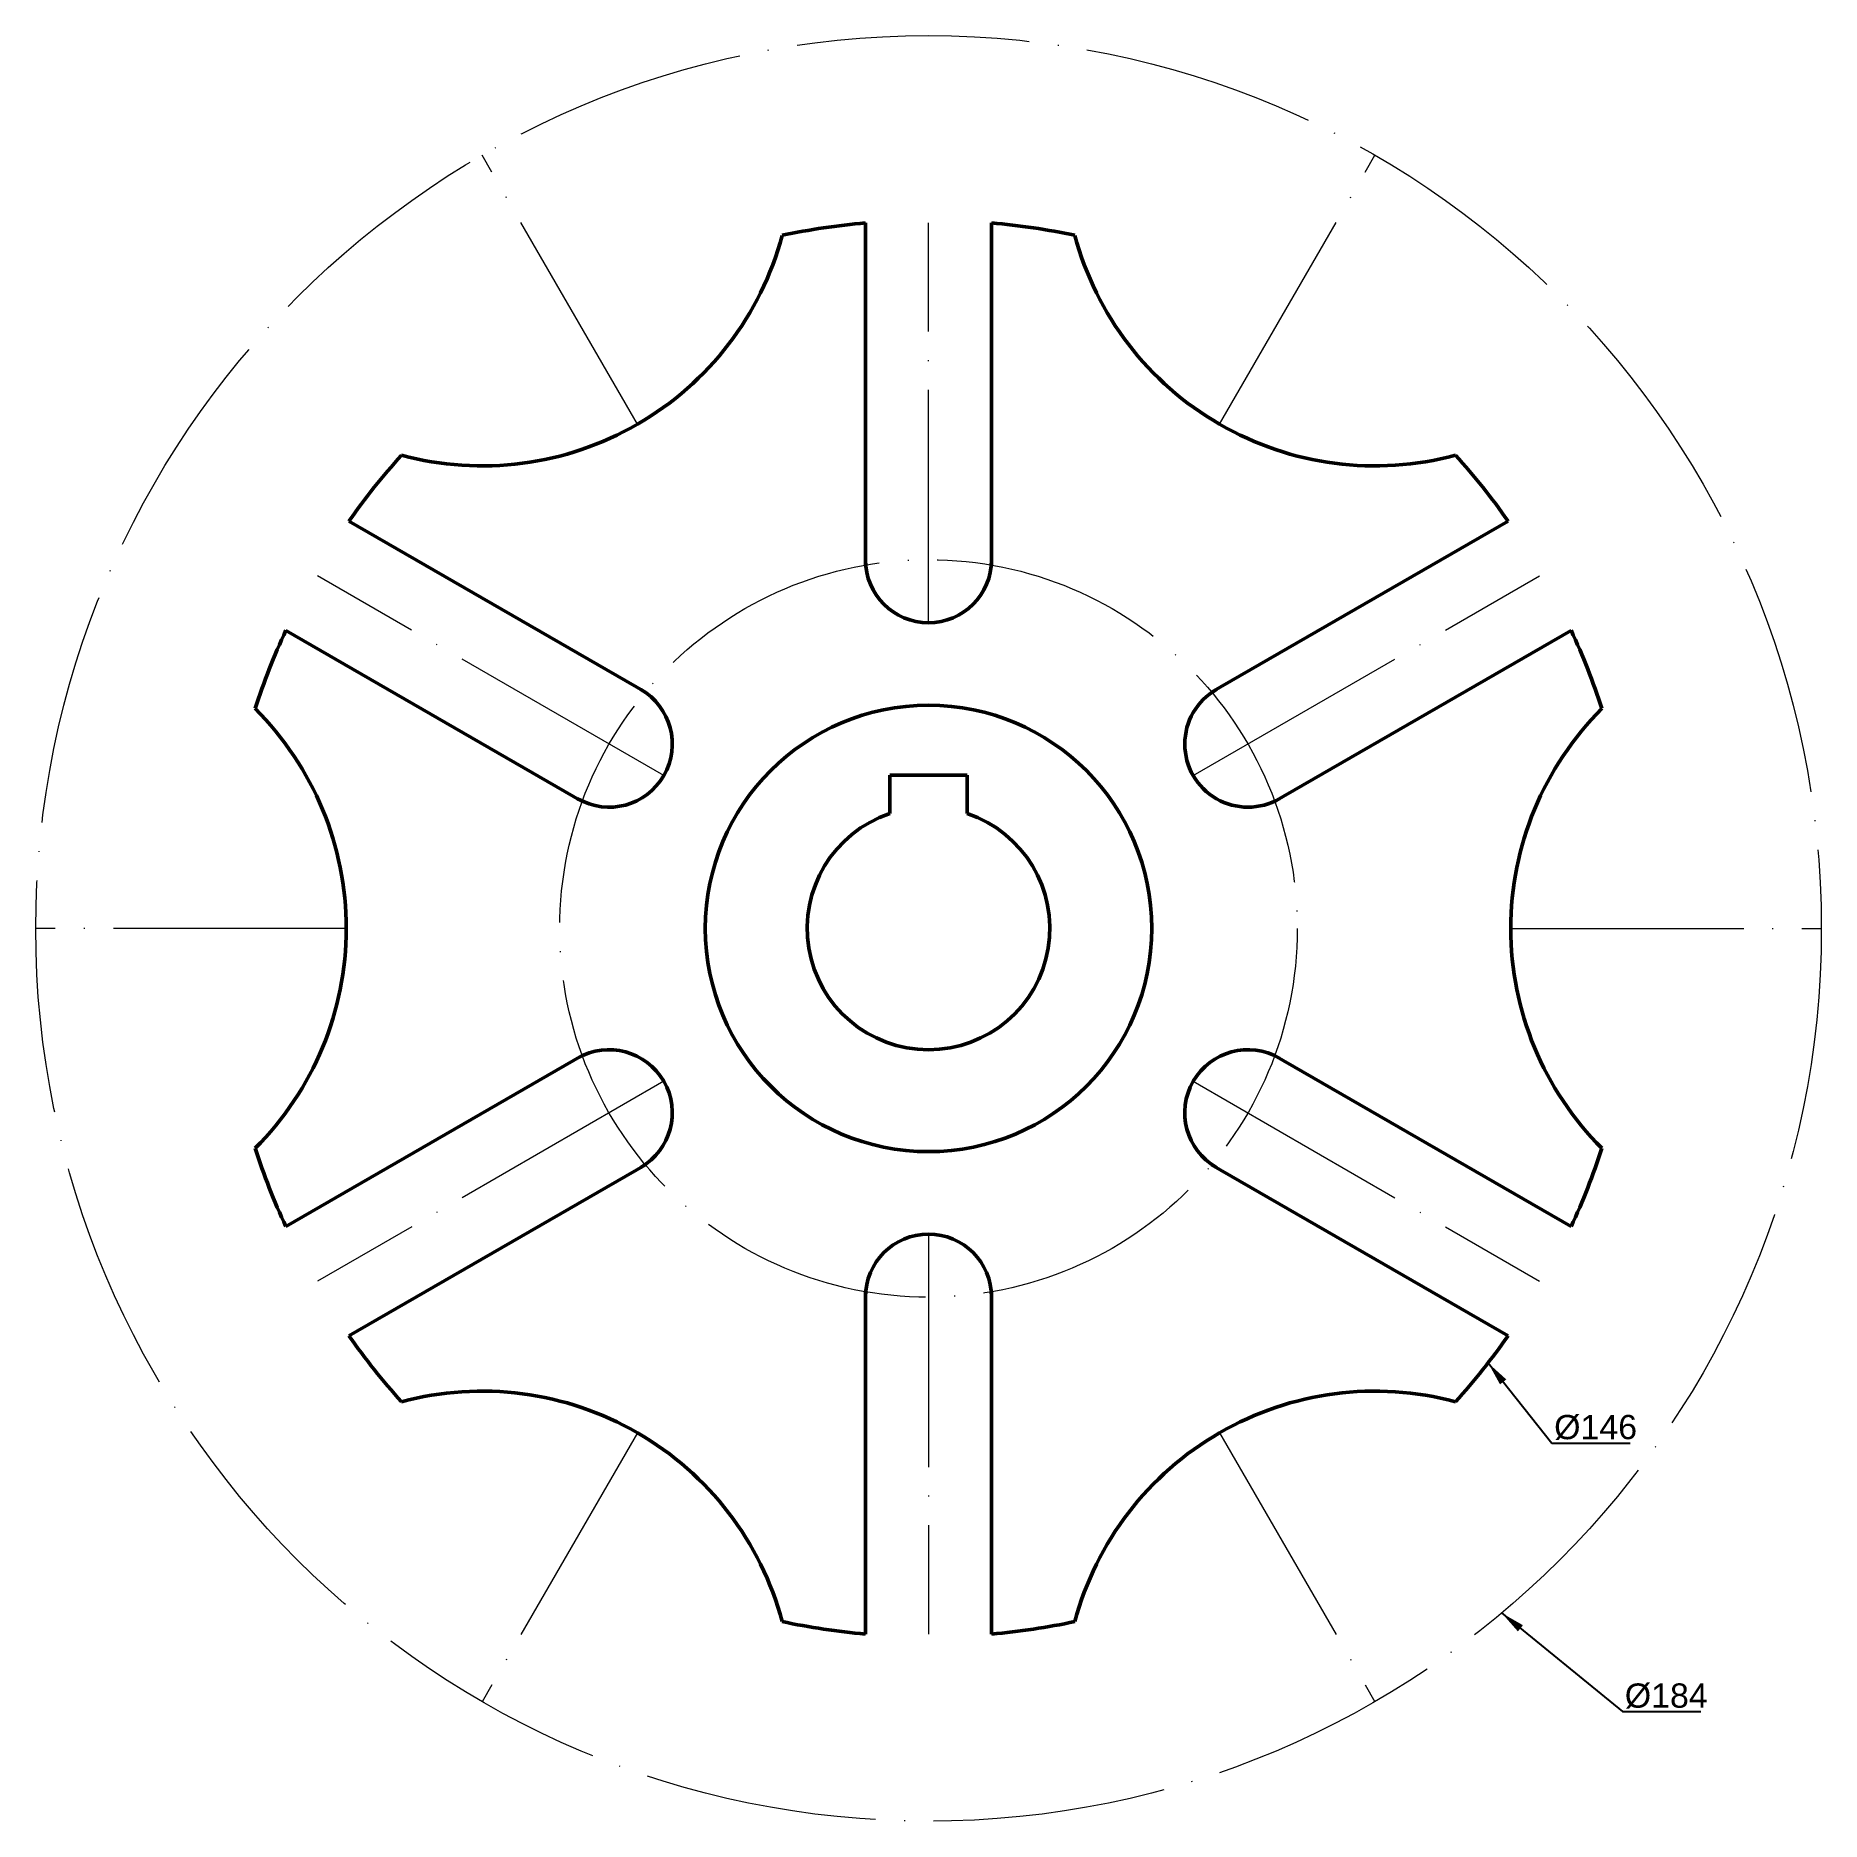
# Model space of a CAD drawing. Header units: millimetres. Extents: x 2653 to 2837, y 612 to 796.
import ezdxf

# ---------------------------------------------------------------- set-up
doc = ezdxf.new("R2010")
doc.units = ezdxf.units.MM
doc.linetypes.add('ACAD_ISO04W100', pattern=[30, 24, -2.95, 0.1, -2.95])
for name, color, linetype, lineweight, true_color in [('Contornos Visibles', 7, 'Continuous', 50, 0xffffff), ('Cotas', 1, 'Continuous', 20, 0xff0000), ('Ejes de revolución', 6, 'ACAD_ISO04W100', 20, 0xff00ff)]:
    doc.layers.add(name, color=color, linetype=linetype, lineweight=lineweight, true_color=true_color)
doc.styles.get("Standard").update_dxf_attribs({"font": ''})
doc.styles.add('textstyle0', font='')
doc.styles.add('textstyle1', font='')
doc.styles.get('Standard').set_extended_font_data('txt')
doc.styles.get('textstyle0').set_extended_font_data('Arial')
doc.styles.get('textstyle1').set_extended_font_data('Arial')
doc.dimstyles.get("Standard").update_dxf_attribs({"dimtxt": 2.5, "dimasz": 2.5, "dimexe": 1.25, "dimexo": 0.625, "dimtad": 1, "dimtxsty": 'Standard', "dimcen": 2.5, "dimadec": 0, "dimazin": 0, "dimtfac": 1, "dimtmove": 0, "dimatfit": 3, "dimfxl": 1, "dimarcsym": 0})

msp = doc.modelspace()

# ---------------------------------------------------------------- linework, layer by layer
at = {"layer": 'Contornos Visibles'}
for p, q in [((2738.1, 741.65), (2738.1, 776.92)), ((2751.1, 741.65), (2751.1, 776.92)), ((2715.42, 728.55), (2684.88, 746.19)), ((2773.77, 728.55), (2804.32, 746.19)), ((2708.92, 717.3), (2678.38, 734.93)), ((2780.27, 717.3), (2810.82, 734.93)), ((2740.6, 720.01), (2748.6, 720.01)), ((2740.6, 716.05), (2740.6, 720.01)), ((2748.6, 716.05), (2748.6, 720.01)), ((2708.92, 691.11), (2678.38, 673.48)), ((2780.27, 691.11), (2810.82, 673.48)), ((2715.42, 679.86), (2684.88, 662.22)), ((2773.77, 679.86), (2804.32, 662.22)), ((2738.1, 666.77), (2738.1, 631.5)), ((2751.1, 666.77), (2751.1, 631.5))]:
    msp.add_line(p, q, dxfattribs=at)
msp.add_circle((2744.6, 704.21), 23, dxfattribs=at)
for centre, radius, start, end in [((2744.6, 704.21), 73, 95.1084, 101.923), ((2744.6, 704.21), 73, 78.077, 84.8916), ((2698.6, 783.88), 32, 254.9389, 345.0611), ((2790.6, 783.88), 32, 194.9389, 285.0611), ((2744.6, 704.21), 73, 138.077, 144.8916), ((2744.6, 704.21), 73, 35.1084, 41.923), ((2744.6, 742.21), 6.5, 180, 0), ((2744.6, 704.21), 73, 155.1084, 161.923), ((2744.6, 704.21), 73, 18.077, 24.8916), ((2711.69, 723.21), 6.5, 240, 60), ((2777.51, 723.21), 6.5, 120, 300), ((2652.6, 704.21), 32, 314.9389, 45.0611), ((2836.6, 704.21), 32, 134.9389, 225.0611), ((2744.6, 704.21), 12.5, 108.6629, 71.3371), ((2711.69, 685.21), 6.5, 300, 120), ((2777.51, 685.21), 6.5, 60, 240), ((2744.6, 704.21), 73, 198.077, 204.8916), ((2744.6, 704.21), 73, 335.1084, 341.923), ((2744.6, 666.21), 6.5, 0, 180), ((2744.6, 704.21), 73, 215.1084, 221.923), ((2744.6, 704.21), 73, 318.077, 324.8916), ((2698.6, 624.53), 32, 14.9389, 105.0611), ((2790.6, 624.53), 32, 74.9389, 165.0611), ((2744.6, 704.21), 73, 258.077, 264.8916), ((2744.6, 704.21), 73, 275.1084, 281.923)]:
    msp.add_arc(centre, radius, start, end, dxfattribs=at)
at = {"layer": 'Ejes de revolución'}
for p, q in [((2714.6, 756.17), (2698.6, 783.88)), ((2774.6, 756.17), (2790.6, 783.88)), ((2744.6, 735.71), (2744.6, 776.92)), ((2717.32, 719.96), (2681.63, 740.56)), ((2771.88, 719.96), (2807.57, 740.56)), ((2684.6, 704.21), (2652.6, 704.21)), ((2804.6, 704.21), (2836.6, 704.21)), ((2717.32, 688.46), (2681.63, 667.85)), ((2771.88, 688.46), (2807.57, 667.85)), ((2744.6, 672.71), (2744.6, 631.5)), ((2714.6, 652.24), (2698.6, 624.53)), ((2774.6, 652.24), (2790.6, 624.53))]:
    msp.add_line(p, q, dxfattribs=at)
for radius in [92, 38]:
    msp.add_circle((2744.6, 704.21), radius, dxfattribs=at)

# ---------------------------------------------------------------- texts
at = {"layer": 'Cotas', "char_height": 2.5, "attachment_point": 1}
for s, insert, style in [('%%c146', (2809.07, 654.08), 'textstyle1'), ('%%c184', (2816.35, 626.41), 'textstyle0')]:
    msp.add_mtext(s, dxfattribs=dict(at, insert=insert, style=style))

# ---------------------------------------------------------------- leaders
at = {"layer": 'Cotas'}
for points in [[(2802.26, 659.44), (2808.82, 651.18), (2816.9, 651.18)], [(2803.66, 633.67), (2816.1, 623.51), (2824.17, 623.51)]]:
    msp.add_leader(points, dimstyle='Standard', override={"dimscale": 1}, dxfattribs=at)

doc.saveas('drawing.dxf')
